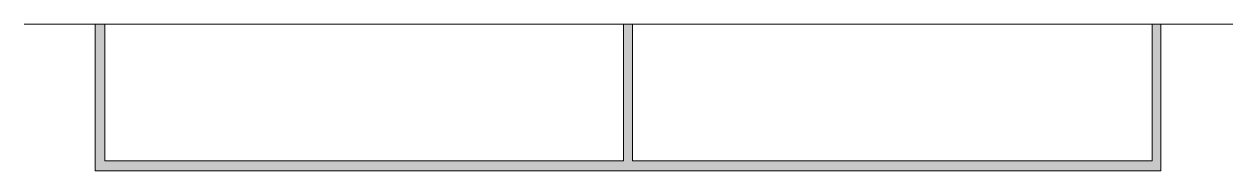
# Model space of a CAD drawing. Header units: metres. Extents: x 15 to 384, y 121 to 166.
import ezdxf

# ---------------------------------------------------------------- set-up
doc = ezdxf.new("R2010")
doc.units = ezdxf.units.M
doc.layers.add('FILL_WHITE_FFFFFF', color=7, linetype='Continuous', true_color=0xffffff)
doc.layers.add('STROKE_WHITE_FFFFFF', color=7, linetype='Continuous', true_color=0xffffff)

msp = doc.modelspace()

# ---------------------------------------------------------------- hatches: boundary and pattern name
at = {"layer": 'FILL_WHITE_FFFFFF', "true_color": 0xffffff}
h = msp.add_hatch(color=7, dxfattribs=at)
h.dxf.hatch_style = 1
h.paths.add_polyline_path([(197.85, 124.35), (197.85, 166.05), (200.55, 166.05), (200.55, 124.35), (358.95, 124.35), (358.95, 166.05), (361.65, 166.05), (361.65, 121.35), (197.85, 121.35), (36.75, 121.35), (36.75, 166.05), (39.75, 166.05), (39.75, 124.35), (197.85, 124.35)])

# ---------------------------------------------------------------- linework, layer by layer
at = {"layer": 'FILL_WHITE_FFFFFF', "lineweight": 0, "true_color": 0xffffff}
msp.add_lwpolyline([(197.85, 124.35), (197.85, 166.05), (200.55, 166.05), (200.55, 124.35), (358.95, 124.35), (358.95, 166.05), (361.65, 166.05), (361.65, 121.35), (197.85, 121.35), (36.75, 121.35), (36.75, 166.05), (39.75, 166.05), (39.75, 124.35)], close=True, dxfattribs=at)
at = {"layer": 'STROKE_WHITE_FFFFFF', "lineweight": 0, "true_color": 0xffffff}
msp.add_lwpolyline([(15.15, 166.05), (383.55, 166.05)], dxfattribs=at)

doc.saveas('drawing.dxf')
